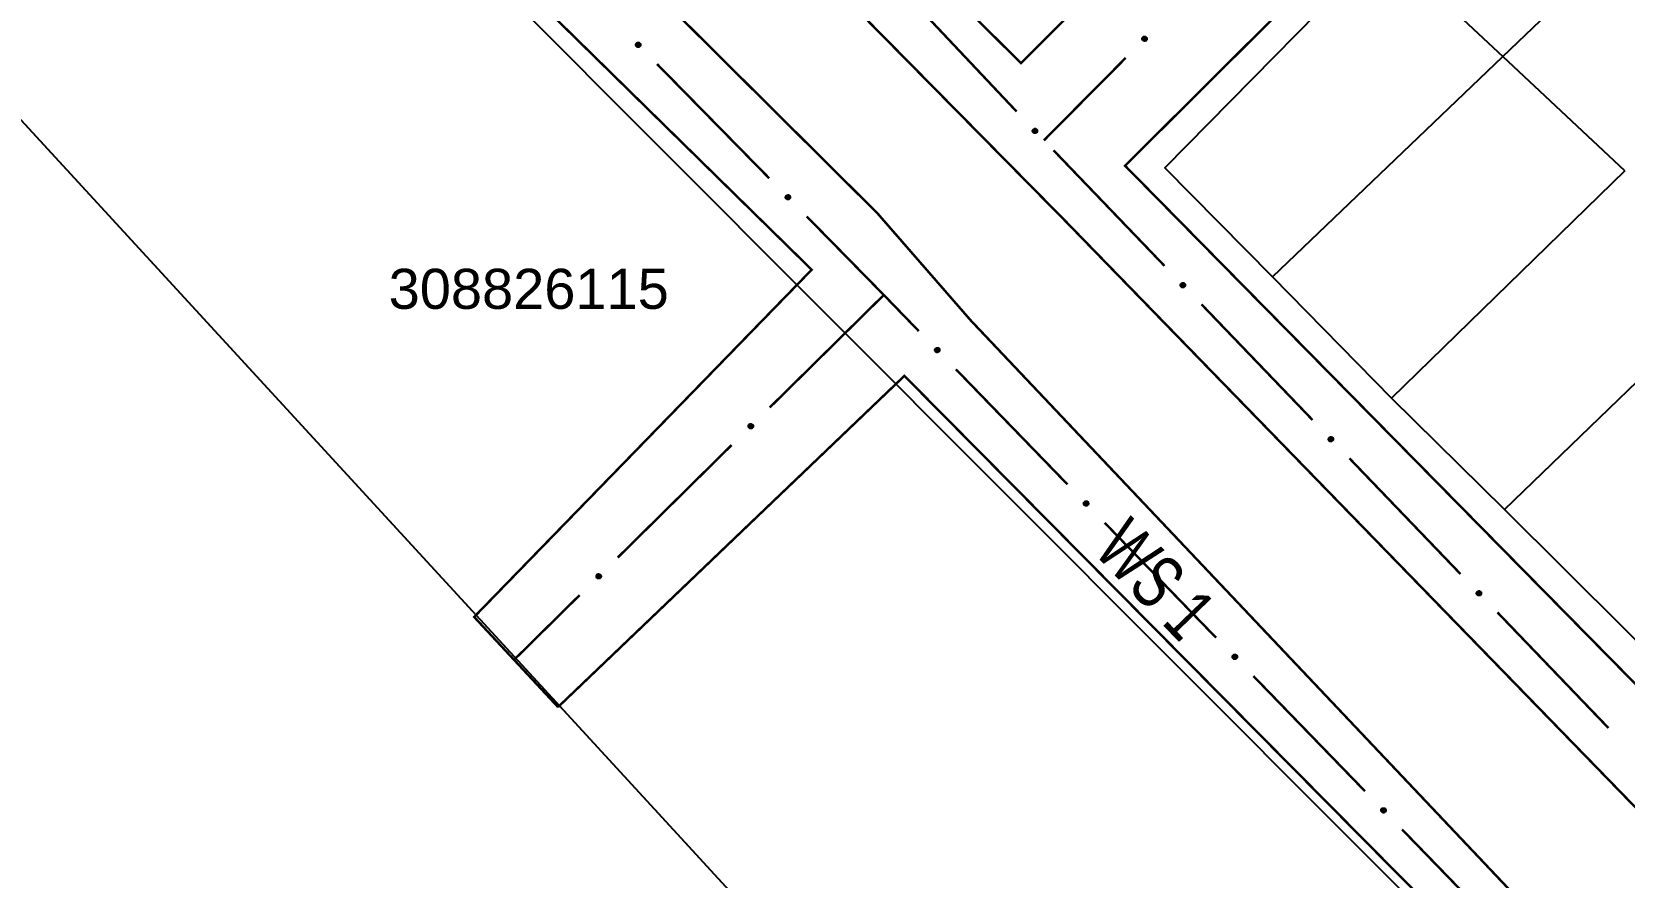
# Model space of a CAD drawing. Extents: x 205150 to 206910, y 4858726 to 4860849.
# Drawn here: x 205817.3 to 205936.5, y 4860335 to 4860398.3 of the extents above; entities that cross this region are included whole.
import ezdxf

# ---------------------------------------------------------------- set-up
doc = ezdxf.new("R2010")
doc.units = 0
doc.header["$LTSCALE"] = 1.5
doc.header["$MEASUREMENT"] = 0
doc.linetypes.add('TRACO_25', pattern=[8, 3, -1, 1, -1, 1, -1])
for name, color, linetype in [('CD-MALHA-LOTES', 7, 'CONTINUOUS'), ('CD_TXT_QUADRA', 7, 'CONTINUOUS'), ('RU-QUADRAS', 6, 'CONTINUOUS'), ('SV-EIXO-RUA-N-PAV', 6, 'CONTINUOUS'), ('SV-RUA-NAO-PAV-S-GUIA-C-GUIA', 7, 'CONTINUOUS'), ('SV-TXT-RUA-N-PAV-S-GUIA-C-GUIA', 7, 'CONTINUOUS')]:
    doc.layers.add(name, color=color, linetype=linetype)
doc.styles.add('ARIAL', font='ARIAL.TTF')

msp = doc.modelspace()

# ---------------------------------------------------------------- linework, layer by layer
at = {"layer": 'CD-MALHA-LOTES'}
msp.add_lwpolyline([(205814.77, 4860439.32), (205792.69, 4860417.56), (205820.47, 4860387.36), (205866.15, 4860337.6), (205891.38, 4860310.09), (205909.89, 4860318.5), (205929.17, 4860324.61), (205863.64, 4860390.29)], close=True, dxfattribs=at)
for points in [[(205927.38, 4860396.45), (205946, 4860414.28)], [(205910.15, 4860379.95), (205902.09, 4860388.13), (205918.48, 4860404.79)], [(205918.48, 4860404.79), (205927.38, 4860396.45)], [(205910.15, 4860379.95), (205927.38, 4860396.45)], [(205936.52, 4860387.89), (205927.38, 4860396.45)], [(205936.52, 4860387.89), (205919.05, 4860370.86)], [(205919.05, 4860370.86), (205910.15, 4860379.95)], [(205927.52, 4860362.54), (205945.31, 4860379.7)], [(205927.52, 4860362.54), (205919.05, 4860370.86)], [(205936.61, 4860353.49), (205927.52, 4860362.54)]]:
    msp.add_lwpolyline(points, dxfattribs=at)
at = {"layer": 'RU-QUADRAS'}
for points in [[(205814.77, 4860439.32), (205863.64, 4860390.29), (205929.17, 4860324.61), (205909.89, 4860318.5), (205891.38, 4860310.09), (205866.15, 4860337.6), (205820.47, 4860387.36), (205792.69, 4860417.56)], [(205937.25, 4860422.88), (205918.48, 4860404.79), (205902.09, 4860388.13), (205910.15, 4860379.95), (205919.05, 4860370.86), (205927.52, 4860362.54), (205936.61, 4860353.49), (205944.89, 4860345.05), (205958.21, 4860331.31), (205976.03, 4860333.46), (205991.72, 4860335), (206010.49, 4860335.16), (206027.57, 4860334.88), (205998.45, 4860362.96), (205989.56, 4860371.56), (205980.64, 4860380.08), (205971.88, 4860388.83), (205963.41, 4860397.15), (205954.75, 4860405.68), (205946, 4860414.28)]]:
    msp.add_lwpolyline(points, close=True, dxfattribs=at)
at = {"layer": 'SV-EIXO-RUA-N-PAV', "const_width": 0.18, "flags": 128}
for points in [[(205890.99, 4860392.34), (205882.76, 4860401.07)], [(205864.07, 4860395.9), (205872.47, 4860387.34)], [(205899.16, 4860396.36), (205893.53, 4860390.68)], [(205893.53, 4860390.68), (205893.04, 4860390.18)], [(205902.06, 4860380.78), (205893.75, 4860389.44)], [(205875.28, 4860384.48), (205880.88, 4860378.77)], [(205880.88, 4860378.77), (205881.05, 4860378.6)], [(205881.05, 4860378.6), (205872.51, 4860370.17)], [(205881.05, 4860378.6), (205883.66, 4860375.9)], [(205913.14, 4860369.24), (205904.83, 4860377.9)], [(205886.45, 4860373.03), (205894.8, 4860364.41)], [(205869.66, 4860367.36), (205861.13, 4860358.93)], [(205924.22, 4860357.7), (205915.91, 4860366.36)], [(205897.58, 4860361.54), (205905.93, 4860352.92)], [(205858.28, 4860356.12), (205854.01, 4860351.9)], [(205935.3, 4860346.16), (205926.99, 4860354.82)], [(205854.01, 4860351.9), (205853.37, 4860351.27)], [(205908.72, 4860350.05), (205917.07, 4860341.43)], [(205919.85, 4860338.56), (205925.42, 4860332.81)]]:
    msp.add_lwpolyline(points, dxfattribs=at)
at = {"layer": 'SV-EIXO-RUA-N-PAV', "flags": 128}
for points in [[(205900.75, 4860397.81), (205900.75, 4860397.76), (205900.74, 4860397.71), (205900.72, 4860397.68), (205900.7, 4860397.66), (205900.67, 4860397.63), (205900.64, 4860397.62), (205900.6, 4860397.61), (205900.55, 4860397.6), (205900.51, 4860397.62), (205900.48, 4860397.63), (205900.45, 4860397.66), (205900.43, 4860397.68), (205900.41, 4860397.72), (205900.4, 4860397.76), (205900.4, 4860397.81), (205900.41, 4860397.85), (205900.43, 4860397.88), (205900.45, 4860397.91), (205900.48, 4860397.93), (205900.51, 4860397.95), (205900.55, 4860397.96), (205900.6, 4860397.96), (205900.64, 4860397.95), (205900.67, 4860397.93), (205900.7, 4860397.91), (205900.72, 4860397.88), (205900.74, 4860397.85), (205900.75, 4860397.81)], [(205862.65, 4860397.51), (205862.69, 4860397.51), (205862.74, 4860397.5), (205862.77, 4860397.48), (205862.79, 4860397.46), (205862.82, 4860397.43), (205862.83, 4860397.4), (205862.84, 4860397.36), (205862.84, 4860397.31), (205862.83, 4860397.27), (205862.82, 4860397.23), (205862.79, 4860397.21), (205862.77, 4860397.19), (205862.73, 4860397.17), (205862.69, 4860397.16), (205862.64, 4860397.16), (205862.6, 4860397.17), (205862.57, 4860397.19), (205862.54, 4860397.21), (205862.52, 4860397.24), (205862.5, 4860397.27), (205862.49, 4860397.31), (205862.49, 4860397.36), (205862.5, 4860397.4), (205862.52, 4860397.43), (205862.54, 4860397.46), (205862.57, 4860397.48), (205862.6, 4860397.5), (205862.65, 4860397.51)], [(205892.39, 4860390.71), (205892.34, 4860390.71), (205892.3, 4860390.72), (205892.26, 4860390.74), (205892.24, 4860390.76), (205892.22, 4860390.79), (205892.2, 4860390.82), (205892.19, 4860390.86), (205892.19, 4860390.91), (205892.2, 4860390.95), (205892.22, 4860390.98), (205892.25, 4860391.01), (205892.27, 4860391.03), (205892.31, 4860391.05), (205892.35, 4860391.06), (205892.4, 4860391.06), (205892.44, 4860391.05), (205892.47, 4860391.03), (205892.5, 4860391), (205892.52, 4860390.97), (205892.53, 4860390.94), (205892.54, 4860390.9), (205892.54, 4860390.85), (205892.53, 4860390.81), (205892.51, 4860390.78), (205892.49, 4860390.75), (205892.46, 4860390.73), (205892.43, 4860390.71), (205892.39, 4860390.71)], [(205873.85, 4860386.09), (205873.9, 4860386.09), (205873.94, 4860386.08), (205873.98, 4860386.06), (205874, 4860386.04), (205874.02, 4860386.01), (205874.04, 4860385.98), (205874.05, 4860385.94), (205874.05, 4860385.89), (205874.04, 4860385.85), (205874.02, 4860385.82), (205874, 4860385.79), (205873.97, 4860385.77), (205873.94, 4860385.75), (205873.9, 4860385.74), (205873.85, 4860385.74), (205873.81, 4860385.75), (205873.78, 4860385.77), (205873.75, 4860385.79), (205873.73, 4860385.82), (205873.71, 4860385.85), (205873.7, 4860385.89), (205873.7, 4860385.94), (205873.71, 4860385.98), (205873.73, 4860386.01), (205873.75, 4860386.04), (205873.78, 4860386.06), (205873.81, 4860386.08), (205873.85, 4860386.09)], [(205903.46, 4860379.16), (205903.41, 4860379.16), (205903.37, 4860379.17), (205903.34, 4860379.19), (205903.32, 4860379.21), (205903.29, 4860379.24), (205903.28, 4860379.27), (205903.27, 4860379.31), (205903.27, 4860379.36), (205903.28, 4860379.4), (205903.3, 4860379.44), (205903.32, 4860379.46), (205903.35, 4860379.48), (205903.38, 4860379.5), (205903.42, 4860379.51), (205903.47, 4860379.51), (205903.51, 4860379.5), (205903.54, 4860379.48), (205903.57, 4860379.46), (205903.59, 4860379.43), (205903.61, 4860379.4), (205903.62, 4860379.36), (205903.62, 4860379.31), (205903.61, 4860379.27), (205903.59, 4860379.23), (205903.56, 4860379.21), (205903.54, 4860379.19), (205903.51, 4860379.17), (205903.46, 4860379.16)], [(205885.04, 4860374.65), (205885.08, 4860374.65), (205885.13, 4860374.64), (205885.16, 4860374.62), (205885.18, 4860374.59), (205885.21, 4860374.57), (205885.22, 4860374.53), (205885.23, 4860374.49), (205885.23, 4860374.44), (205885.22, 4860374.4), (205885.2, 4860374.37), (205885.18, 4860374.34), (205885.15, 4860374.32), (205885.12, 4860374.31), (205885.08, 4860374.29), (205885.03, 4860374.3), (205884.99, 4860374.31), (205884.96, 4860374.32), (205884.93, 4860374.35), (205884.91, 4860374.38), (205884.89, 4860374.41), (205884.88, 4860374.45), (205884.88, 4860374.5), (205884.89, 4860374.54), (205884.91, 4860374.57), (205884.93, 4860374.6), (205884.96, 4860374.62), (205884.99, 4860374.64), (205885.04, 4860374.65)], [(205871.27, 4860368.79), (205871.27, 4860368.74), (205871.26, 4860368.7), (205871.24, 4860368.66), (205871.22, 4860368.64), (205871.19, 4860368.62), (205871.16, 4860368.6), (205871.12, 4860368.59), (205871.07, 4860368.59), (205871.03, 4860368.6), (205870.99, 4860368.62), (205870.96, 4860368.64), (205870.94, 4860368.67), (205870.93, 4860368.7), (205870.92, 4860368.74), (205870.92, 4860368.79), (205870.93, 4860368.83), (205870.94, 4860368.86), (205870.97, 4860368.89), (205871, 4860368.91), (205871.03, 4860368.93), (205871.07, 4860368.94), (205871.12, 4860368.94), (205871.16, 4860368.93), (205871.19, 4860368.91), (205871.22, 4860368.89), (205871.24, 4860368.86), (205871.26, 4860368.83), (205871.27, 4860368.79)], [(205914.55, 4860367.62), (205914.5, 4860367.62), (205914.45, 4860367.63), (205914.42, 4860367.65), (205914.4, 4860367.67), (205914.38, 4860367.7), (205914.36, 4860367.73), (205914.35, 4860367.77), (205914.35, 4860367.82), (205914.36, 4860367.86), (205914.38, 4860367.9), (205914.4, 4860367.92), (205914.43, 4860367.94), (205914.46, 4860367.96), (205914.5, 4860367.97), (205914.55, 4860367.97), (205914.59, 4860367.96), (205914.63, 4860367.94), (205914.65, 4860367.92), (205914.67, 4860367.89), (205914.69, 4860367.86), (205914.7, 4860367.81), (205914.7, 4860367.77), (205914.69, 4860367.72), (205914.67, 4860367.69), (205914.65, 4860367.67), (205914.62, 4860367.64), (205914.59, 4860367.63), (205914.55, 4860367.62)], [(205896.17, 4860363.16), (205896.22, 4860363.16), (205896.26, 4860363.15), (205896.29, 4860363.13), (205896.32, 4860363.1), (205896.34, 4860363.08), (205896.36, 4860363.04), (205896.37, 4860363), (205896.37, 4860362.95), (205896.35, 4860362.91), (205896.34, 4860362.88), (205896.31, 4860362.85), (205896.29, 4860362.83), (205896.25, 4860362.81), (205896.21, 4860362.8), (205896.16, 4860362.81), (205896.12, 4860362.82), (205896.09, 4860362.83), (205896.06, 4860362.86), (205896.04, 4860362.89), (205896.03, 4860362.92), (205896.01, 4860362.96), (205896.02, 4860363.01), (205896.03, 4860363.05), (205896.04, 4860363.08), (205896.07, 4860363.11), (205896.1, 4860363.13), (205896.13, 4860363.15), (205896.17, 4860363.16)], [(205859.88, 4860357.55), (205859.88, 4860357.5), (205859.87, 4860357.45), (205859.85, 4860357.42), (205859.83, 4860357.4), (205859.8, 4860357.37), (205859.77, 4860357.36), (205859.73, 4860357.35), (205859.68, 4860357.35), (205859.64, 4860357.36), (205859.61, 4860357.37), (205859.58, 4860357.4), (205859.56, 4860357.42), (205859.54, 4860357.46), (205859.53, 4860357.5), (205859.53, 4860357.55), (205859.54, 4860357.59), (205859.56, 4860357.62), (205859.58, 4860357.65), (205859.61, 4860357.67), (205859.64, 4860357.69), (205859.68, 4860357.7), (205859.73, 4860357.7), (205859.77, 4860357.69), (205859.8, 4860357.67), (205859.83, 4860357.65), (205859.85, 4860357.62), (205859.87, 4860357.59), (205859.88, 4860357.55)], [(205925.63, 4860356.08), (205925.58, 4860356.08), (205925.54, 4860356.09), (205925.5, 4860356.11), (205925.48, 4860356.13), (205925.46, 4860356.16), (205925.44, 4860356.19), (205925.43, 4860356.23), (205925.43, 4860356.28), (205925.44, 4860356.32), (205925.46, 4860356.36), (205925.48, 4860356.38), (205925.51, 4860356.4), (205925.55, 4860356.42), (205925.59, 4860356.43), (205925.64, 4860356.43), (205925.68, 4860356.42), (205925.71, 4860356.4), (205925.73, 4860356.38), (205925.76, 4860356.35), (205925.77, 4860356.31), (205925.78, 4860356.27), (205925.78, 4860356.23), (205925.77, 4860356.18), (205925.75, 4860356.15), (205925.73, 4860356.13), (205925.7, 4860356.1), (205925.67, 4860356.09), (205925.63, 4860356.08)], [(205907.3, 4860351.67), (205907.35, 4860351.67), (205907.39, 4860351.65), (205907.43, 4860351.64), (205907.45, 4860351.61), (205907.47, 4860351.59), (205907.49, 4860351.55), (205907.5, 4860351.51), (205907.5, 4860351.46), (205907.49, 4860351.42), (205907.47, 4860351.39), (205907.45, 4860351.36), (205907.42, 4860351.34), (205907.39, 4860351.32), (205907.35, 4860351.31), (205907.3, 4860351.31), (205907.26, 4860351.33), (205907.22, 4860351.34), (205907.2, 4860351.37), (205907.18, 4860351.4), (205907.16, 4860351.43), (205907.15, 4860351.47), (205907.15, 4860351.52), (205907.16, 4860351.56), (205907.18, 4860351.59), (205907.2, 4860351.62), (205907.23, 4860351.64), (205907.26, 4860351.66), (205907.3, 4860351.67)], [(205918.44, 4860340.17), (205918.49, 4860340.17), (205918.53, 4860340.16), (205918.56, 4860340.15), (205918.59, 4860340.12), (205918.61, 4860340.09), (205918.62, 4860340.06), (205918.63, 4860340.02), (205918.64, 4860339.97), (205918.62, 4860339.93), (205918.61, 4860339.9), (205918.58, 4860339.87), (205918.56, 4860339.85), (205918.52, 4860339.83), (205918.48, 4860339.82), (205918.43, 4860339.82), (205918.39, 4860339.83), (205918.36, 4860339.85), (205918.33, 4860339.88), (205918.31, 4860339.91), (205918.29, 4860339.94), (205918.28, 4860339.98), (205918.28, 4860340.03), (205918.29, 4860340.07), (205918.31, 4860340.1), (205918.34, 4860340.13), (205918.36, 4860340.15), (205918.4, 4860340.17), (205918.44, 4860340.17)]]:
    msp.add_lwpolyline(points, close=True, dxfattribs=at)
for points in [[(205900.55, 4860397.96), (205900.4, 4860397.76)], [(205900.51, 4860397.95), (205900.4, 4860397.81)], [(205900.53, 4860397.95), (205900.4, 4860397.79)], [(205900.6, 4860397.96), (205900.41, 4860397.72)], [(205900.57, 4860397.95), (205900.41, 4860397.74)], [(205900.48, 4860397.93), (205900.41, 4860397.85)], [(205900.49, 4860397.93), (205900.41, 4860397.83)], [(205900.62, 4860397.95), (205900.42, 4860397.7)], [(205900.64, 4860397.95), (205900.43, 4860397.68)], [(205900.65, 4860397.94), (205900.44, 4860397.67)], [(205900.67, 4860397.93), (205900.45, 4860397.66)], [(205900.68, 4860397.92), (205900.46, 4860397.65)], [(205900.7, 4860397.91), (205900.48, 4860397.63)], [(205900.71, 4860397.89), (205900.5, 4860397.63)], [(205900.72, 4860397.88), (205900.51, 4860397.62)], [(205900.73, 4860397.86), (205900.53, 4860397.61)], [(205862.49, 4860397.36), (205862.73, 4860397.17)], [(205862.49, 4860397.31), (205862.69, 4860397.16)], [(205862.5, 4860397.4), (205862.77, 4860397.19)], [(205862.5, 4860397.38), (205862.74, 4860397.18)], [(205862.5, 4860397.33), (205862.71, 4860397.17)], [(205862.5, 4860397.29), (205862.66, 4860397.16)], [(205862.5, 4860397.27), (205862.64, 4860397.16)], [(205862.51, 4860397.41), (205862.78, 4860397.2)], [(205862.51, 4860397.25), (205862.62, 4860397.17)], [(205862.52, 4860397.43), (205862.79, 4860397.21)], [(205862.52, 4860397.24), (205862.6, 4860397.17)], [(205862.53, 4860397.44), (205862.8, 4860397.22)], [(205862.54, 4860397.46), (205862.82, 4860397.23)], [(205862.56, 4860397.47), (205862.82, 4860397.26)], [(205862.57, 4860397.48), (205862.83, 4860397.27)], [(205862.59, 4860397.49), (205862.83, 4860397.29)], [(205862.6, 4860397.5), (205862.84, 4860397.31)], [(205862.62, 4860397.5), (205862.84, 4860397.34)], [(205862.65, 4860397.51), (205862.84, 4860397.36)], [(205862.67, 4860397.51), (205862.83, 4860397.38)], [(205862.69, 4860397.51), (205862.83, 4860397.4)], [(205862.72, 4860397.5), (205862.82, 4860397.42)], [(205862.74, 4860397.5), (205862.82, 4860397.43)], [(205900.74, 4860397.85), (205900.55, 4860397.6)], [(205900.74, 4860397.83), (205900.58, 4860397.61)], [(205900.75, 4860397.81), (205900.6, 4860397.61)], [(205900.75, 4860397.78), (205900.63, 4860397.62)], [(205900.75, 4860397.76), (205900.64, 4860397.62)], [(205900.74, 4860397.73), (205900.66, 4860397.63)], [(205900.74, 4860397.71), (205900.67, 4860397.63)], [(205892.43, 4860390.71), (205892.19, 4860390.91)], [(205892.41, 4860390.71), (205892.19, 4860390.88)], [(205892.39, 4860390.71), (205892.19, 4860390.86)], [(205892.46, 4860390.73), (205892.2, 4860390.95)], [(205892.44, 4860390.73), (205892.2, 4860390.93)], [(205892.36, 4860390.71), (205892.2, 4860390.84)], [(205892.34, 4860390.71), (205892.2, 4860390.82)], [(205892.49, 4860390.75), (205892.22, 4860390.98)], [(205892.47, 4860390.74), (205892.22, 4860390.96)], [(205892.31, 4860390.71), (205892.22, 4860390.8)], [(205892.3, 4860390.72), (205892.22, 4860390.79)], [(205892.5, 4860390.77), (205892.24, 4860391)], [(205892.51, 4860390.78), (205892.25, 4860391.01)], [(205892.52, 4860390.8), (205892.26, 4860391.02)], [(205892.53, 4860390.81), (205892.27, 4860391.03)], [(205892.53, 4860390.83), (205892.29, 4860391.04)], [(205892.54, 4860390.85), (205892.31, 4860391.05)], [(205892.54, 4860390.88), (205892.33, 4860391.05)], [(205892.54, 4860390.9), (205892.35, 4860391.06)], [(205892.53, 4860390.92), (205892.38, 4860391.05)], [(205892.53, 4860390.94), (205892.4, 4860391.06)], [(205892.52, 4860390.96), (205892.42, 4860391.05)], [(205892.52, 4860390.97), (205892.44, 4860391.05)], [(205873.7, 4860385.94), (205873.94, 4860385.75)], [(205873.71, 4860385.98), (205873.97, 4860385.77)], [(205873.71, 4860385.96), (205873.95, 4860385.76)], [(205873.72, 4860386), (205873.98, 4860385.78)], [(205873.73, 4860386.01), (205874, 4860385.79)], [(205873.74, 4860386.03), (205874.01, 4860385.8)], [(205873.75, 4860386.04), (205874.02, 4860385.82)], [(205873.77, 4860386.05), (205874.03, 4860385.84)], [(205873.78, 4860386.06), (205874.04, 4860385.85)], [(205873.8, 4860386.07), (205874.04, 4860385.87)], [(205873.81, 4860386.08), (205874.05, 4860385.89)], [(205873.83, 4860386.08), (205874.05, 4860385.92)], [(205873.85, 4860386.09), (205874.05, 4860385.94)], [(205873.88, 4860386.09), (205874.04, 4860385.96)], [(205873.9, 4860386.09), (205874.04, 4860385.98)], [(205873.93, 4860386.09), (205874.03, 4860386)], [(205873.94, 4860386.08), (205874.02, 4860386.01)], [(205873.7, 4860385.92), (205873.92, 4860385.75)], [(205873.7, 4860385.89), (205873.9, 4860385.74)], [(205873.71, 4860385.87), (205873.87, 4860385.75)], [(205873.71, 4860385.85), (205873.85, 4860385.74)], [(205873.72, 4860385.83), (205873.82, 4860385.75)], [(205873.73, 4860385.82), (205873.81, 4860385.75)], [(205903.51, 4860379.17), (205903.27, 4860379.36)], [(205903.49, 4860379.17), (205903.27, 4860379.34)], [(205903.46, 4860379.16), (205903.27, 4860379.31)], [(205903.54, 4860379.19), (205903.28, 4860379.4)], [(205903.52, 4860379.18), (205903.28, 4860379.38)], [(205903.44, 4860379.16), (205903.28, 4860379.29)], [(205903.41, 4860379.16), (205903.28, 4860379.27)], [(205903.55, 4860379.2), (205903.29, 4860379.42)], [(205903.39, 4860379.17), (205903.29, 4860379.25)], [(205903.37, 4860379.17), (205903.29, 4860379.24)], [(205903.56, 4860379.21), (205903.3, 4860379.44)], [(205903.58, 4860379.22), (205903.31, 4860379.45)], [(205903.59, 4860379.23), (205903.32, 4860379.46)], [(205903.6, 4860379.25), (205903.34, 4860379.47)], [(205903.61, 4860379.27), (205903.35, 4860379.48)], [(205903.61, 4860379.29), (205903.37, 4860379.49)], [(205903.62, 4860379.31), (205903.38, 4860379.5)], [(205903.61, 4860379.33), (205903.4, 4860379.5)], [(205903.62, 4860379.36), (205903.42, 4860379.51)], [(205903.61, 4860379.38), (205903.45, 4860379.5)], [(205903.61, 4860379.4), (205903.47, 4860379.51)], [(205903.6, 4860379.42), (205903.5, 4860379.5)], [(205903.59, 4860379.43), (205903.51, 4860379.5)], [(205884.88, 4860374.5), (205885.12, 4860374.31)], [(205884.88, 4860374.45), (205885.08, 4860374.29)], [(205884.89, 4860374.54), (205885.15, 4860374.32)], [(205884.89, 4860374.52), (205885.13, 4860374.32)], [(205884.89, 4860374.47), (205885.1, 4860374.3)], [(205884.89, 4860374.43), (205885.05, 4860374.3)], [(205884.89, 4860374.41), (205885.03, 4860374.3)], [(205884.9, 4860374.55), (205885.16, 4860374.33)], [(205884.9, 4860374.39), (205885, 4860374.31)], [(205884.91, 4860374.57), (205885.18, 4860374.34)], [(205884.91, 4860374.38), (205884.99, 4860374.31)], [(205884.92, 4860374.58), (205885.19, 4860374.36)], [(205884.93, 4860374.6), (205885.2, 4860374.37)], [(205884.95, 4860374.61), (205885.21, 4860374.39)], [(205884.96, 4860374.62), (205885.22, 4860374.4)], [(205884.98, 4860374.62), (205885.22, 4860374.43)], [(205884.99, 4860374.64), (205885.23, 4860374.44)], [(205885.01, 4860374.64), (205885.23, 4860374.47)], [(205885.04, 4860374.65), (205885.23, 4860374.49)], [(205885.06, 4860374.64), (205885.22, 4860374.52)], [(205885.08, 4860374.65), (205885.22, 4860374.53)], [(205885.11, 4860374.64), (205885.21, 4860374.56)], [(205885.13, 4860374.64), (205885.21, 4860374.57)], [(205871.07, 4860368.94), (205870.92, 4860368.74)], [(205871.09, 4860368.94), (205870.92, 4860368.72)], [(205871.03, 4860368.93), (205870.92, 4860368.79)], [(205871.05, 4860368.93), (205870.92, 4860368.77)], [(205871.12, 4860368.94), (205870.93, 4860368.7)], [(205871.01, 4860368.92), (205870.93, 4860368.82)], [(205871, 4860368.91), (205870.93, 4860368.83)], [(205871.16, 4860368.93), (205870.94, 4860368.67)], [(205871.14, 4860368.93), (205870.94, 4860368.69)], [(205871.17, 4860368.92), (205870.96, 4860368.66)], [(205871.19, 4860368.91), (205870.96, 4860368.64)], [(205871.2, 4860368.9), (205870.98, 4860368.63)], [(205871.22, 4860368.89), (205870.99, 4860368.62)], [(205871.23, 4860368.87), (205871.01, 4860368.61)], [(205871.24, 4860368.86), (205871.03, 4860368.6)], [(205871.25, 4860368.84), (205871.05, 4860368.6)], [(205871.26, 4860368.83), (205871.07, 4860368.59)], [(205871.26, 4860368.81), (205871.09, 4860368.59)], [(205871.27, 4860368.79), (205871.12, 4860368.59)], [(205871.27, 4860368.76), (205871.14, 4860368.6)], [(205871.27, 4860368.74), (205871.16, 4860368.6)], [(205871.26, 4860368.71), (205871.18, 4860368.61)], [(205871.26, 4860368.7), (205871.19, 4860368.62)], [(205914.59, 4860367.63), (205914.35, 4860367.82)], [(205914.57, 4860367.62), (205914.35, 4860367.8)], [(205914.55, 4860367.62), (205914.35, 4860367.77)], [(205914.62, 4860367.64), (205914.36, 4860367.86)], [(205914.6, 4860367.64), (205914.36, 4860367.84)], [(205914.52, 4860367.62), (205914.36, 4860367.75)], [(205914.5, 4860367.62), (205914.36, 4860367.73)], [(205914.63, 4860367.66), (205914.37, 4860367.87)], [(205914.47, 4860367.62), (205914.37, 4860367.71)], [(205914.65, 4860367.67), (205914.38, 4860367.9)], [(205914.45, 4860367.63), (205914.38, 4860367.7)], [(205914.66, 4860367.68), (205914.39, 4860367.91)], [(205914.67, 4860367.69), (205914.4, 4860367.92)], [(205914.68, 4860367.71), (205914.42, 4860367.93)], [(205914.69, 4860367.72), (205914.43, 4860367.94)], [(205914.69, 4860367.75), (205914.45, 4860367.95)], [(205914.7, 4860367.77), (205914.46, 4860367.96)], [(205914.7, 4860367.79), (205914.49, 4860367.96)], [(205914.7, 4860367.81), (205914.5, 4860367.97)], [(205914.69, 4860367.84), (205914.53, 4860367.96)], [(205914.69, 4860367.86), (205914.55, 4860367.97)], [(205914.68, 4860367.87), (205914.58, 4860367.96)], [(205914.67, 4860367.89), (205914.59, 4860367.96)], [(205896.01, 4860362.96), (205896.21, 4860362.8)], [(205896.02, 4860363.03), (205896.27, 4860362.83)], [(205896.02, 4860363.01), (205896.25, 4860362.81)], [(205896.02, 4860362.98), (205896.23, 4860362.81)], [(205896.03, 4860363.05), (205896.29, 4860362.83)], [(205896.03, 4860362.94), (205896.18, 4860362.81)], [(205896.03, 4860362.92), (205896.16, 4860362.81)], [(205896.04, 4860363.08), (205896.31, 4860362.85)], [(205896.04, 4860363.06), (205896.3, 4860362.84)], [(205896.04, 4860362.9), (205896.14, 4860362.81)], [(205896.04, 4860362.89), (205896.12, 4860362.82)], [(205896.06, 4860363.09), (205896.32, 4860362.86)], [(205896.07, 4860363.11), (205896.34, 4860362.88)], [(205896.09, 4860363.12), (205896.34, 4860362.9)], [(205896.1, 4860363.13), (205896.35, 4860362.91)], [(205896.11, 4860363.13), (205896.36, 4860362.94)], [(205896.13, 4860363.15), (205896.37, 4860362.95)], [(205896.15, 4860363.15), (205896.36, 4860362.98)], [(205896.17, 4860363.16), (205896.37, 4860363)], [(205896.2, 4860363.15), (205896.36, 4860363.03)], [(205896.22, 4860363.16), (205896.36, 4860363.04)], [(205896.24, 4860363.15), (205896.34, 4860363.07)], [(205896.26, 4860363.15), (205896.34, 4860363.08)], [(205859.68, 4860357.7), (205859.53, 4860357.5)], [(205859.64, 4860357.69), (205859.53, 4860357.55)], [(205859.73, 4860357.7), (205859.54, 4860357.46)], [(205859.71, 4860357.69), (205859.54, 4860357.48)], [(205859.66, 4860357.69), (205859.54, 4860357.53)], [(205859.62, 4860357.68), (205859.54, 4860357.57)], [(205859.61, 4860357.67), (205859.54, 4860357.59)], [(205859.75, 4860357.69), (205859.55, 4860357.45)], [(205859.77, 4860357.69), (205859.56, 4860357.42)], [(205859.79, 4860357.68), (205859.57, 4860357.41)], [(205859.8, 4860357.67), (205859.58, 4860357.4)], [(205859.82, 4860357.66), (205859.59, 4860357.39)], [(205859.83, 4860357.65), (205859.61, 4860357.37)], [(205859.84, 4860357.63), (205859.63, 4860357.37)], [(205859.85, 4860357.62), (205859.64, 4860357.36)], [(205859.86, 4860357.6), (205859.66, 4860357.36)], [(205859.87, 4860357.59), (205859.68, 4860357.35)], [(205859.88, 4860357.57), (205859.71, 4860357.35)], [(205859.88, 4860357.55), (205859.73, 4860357.35)], [(205859.88, 4860357.52), (205859.76, 4860357.36)], [(205859.88, 4860357.5), (205859.77, 4860357.36)], [(205859.88, 4860357.47), (205859.79, 4860357.37)], [(205859.87, 4860357.45), (205859.8, 4860357.37)], [(205925.67, 4860356.09), (205925.43, 4860356.28)], [(205925.65, 4860356.08), (205925.43, 4860356.25)], [(205925.63, 4860356.08), (205925.43, 4860356.23)], [(205925.7, 4860356.1), (205925.44, 4860356.32)], [(205925.68, 4860356.1), (205925.44, 4860356.3)], [(205925.6, 4860356.08), (205925.44, 4860356.21)], [(205925.58, 4860356.08), (205925.44, 4860356.19)], [(205925.71, 4860356.12), (205925.45, 4860356.33)], [(205925.73, 4860356.13), (205925.46, 4860356.36)], [(205925.55, 4860356.08), (205925.46, 4860356.17)], [(205925.54, 4860356.09), (205925.46, 4860356.16)], [(205925.75, 4860356.15), (205925.48, 4860356.38)], [(205925.74, 4860356.14), (205925.48, 4860356.37)], [(205925.76, 4860356.17), (205925.5, 4860356.39)], [(205925.77, 4860356.18), (205925.51, 4860356.4)], [(205925.78, 4860356.21), (205925.53, 4860356.41)], [(205925.78, 4860356.23), (205925.55, 4860356.42)], [(205925.78, 4860356.25), (205925.57, 4860356.42)], [(205925.78, 4860356.27), (205925.59, 4860356.43)], [(205925.77, 4860356.3), (205925.62, 4860356.42)], [(205925.77, 4860356.31), (205925.64, 4860356.43)], [(205925.76, 4860356.33), (205925.66, 4860356.42)], [(205925.76, 4860356.35), (205925.68, 4860356.42)], [(205907.15, 4860351.52), (205907.39, 4860351.32)], [(205907.15, 4860351.49), (205907.36, 4860351.32)], [(205907.15, 4860351.47), (205907.35, 4860351.31)], [(205907.16, 4860351.56), (205907.42, 4860351.34)], [(205907.16, 4860351.54), (205907.4, 4860351.33)], [(205907.16, 4860351.45), (205907.32, 4860351.32)], [(205907.16, 4860351.43), (205907.3, 4860351.31)], [(205907.17, 4860351.57), (205907.43, 4860351.35)], [(205907.17, 4860351.41), (205907.27, 4860351.32)], [(205907.18, 4860351.59), (205907.45, 4860351.36)], [(205907.18, 4860351.4), (205907.26, 4860351.33)], [(205907.19, 4860351.6), (205907.46, 4860351.37)], [(205907.2, 4860351.62), (205907.47, 4860351.39)], [(205907.22, 4860351.63), (205907.48, 4860351.41)], [(205907.23, 4860351.64), (205907.49, 4860351.42)], [(205907.25, 4860351.64), (205907.49, 4860351.45)], [(205907.26, 4860351.66), (205907.5, 4860351.46)], [(205907.28, 4860351.66), (205907.5, 4860351.49)], [(205907.3, 4860351.67), (205907.5, 4860351.51)], [(205907.33, 4860351.66), (205907.49, 4860351.54)], [(205907.35, 4860351.67), (205907.49, 4860351.55)], [(205907.38, 4860351.66), (205907.48, 4860351.57)], [(205907.39, 4860351.65), (205907.47, 4860351.59)], [(205918.28, 4860340.03), (205918.52, 4860339.83)], [(205918.28, 4860339.98), (205918.48, 4860339.82)], [(205918.29, 4860340.07), (205918.56, 4860339.85)], [(205918.29, 4860340.05), (205918.53, 4860339.84)], [(205918.29, 4860340), (205918.5, 4860339.83)], [(205918.29, 4860339.96), (205918.45, 4860339.83)], [(205918.29, 4860339.94), (205918.43, 4860339.82)], [(205918.3, 4860339.92), (205918.41, 4860339.83)], [(205918.31, 4860340.1), (205918.58, 4860339.87)], [(205918.31, 4860340.08), (205918.57, 4860339.86)], [(205918.31, 4860339.91), (205918.39, 4860339.83)], [(205918.33, 4860340.11), (205918.59, 4860339.88)], [(205918.34, 4860340.13), (205918.61, 4860339.9)], [(205918.35, 4860340.13), (205918.61, 4860339.92)], [(205918.36, 4860340.15), (205918.62, 4860339.93)], [(205918.38, 4860340.15), (205918.63, 4860339.96)], [(205918.4, 4860340.17), (205918.64, 4860339.97)], [(205918.42, 4860340.17), (205918.63, 4860340)], [(205918.44, 4860340.17), (205918.63, 4860340.02)], [(205918.46, 4860340.17), (205918.62, 4860340.05)], [(205918.49, 4860340.17), (205918.62, 4860340.06)], [(205918.51, 4860340.17), (205918.61, 4860340.08)], [(205918.53, 4860340.16), (205918.61, 4860340.09)]]:
    msp.add_lwpolyline(points, dxfattribs=at)
at = {"layer": 'SV-RUA-NAO-PAV-S-GUIA-C-GUIA', "linetype": 'TRACO_25', "const_width": 0.18, "flags": 128}
for points in [[(205796.49, 4860490.24), (205891.32, 4860395.96), (205971.4, 4860476.12), (205841.08, 4860609.16), (205828.29, 4860622.21), (205814.95, 4860609.12), (205796.49, 4860591.01)], [(205949.49, 4860337.09), (205944.34, 4860332.99), (205894.63, 4860384.15), (205849.7, 4860429.72), (205796.49, 4860482.63)], [(205928, 4860333.93), (205887.57, 4860376.68), (205880.57, 4860384.72), (205796.49, 4860468.32)], [(205949.49, 4860337.09), (205899.11, 4860388.28), (205979.34, 4860468.19), (206067.69, 4860380.58), (206118.08, 4860331.99), (206129.01, 4860322.1), (206140.62, 4860320.62)], [(205796.49, 4860422.49), (205814.76, 4860440.26), (205875.65, 4860380.49), (205850.38, 4860354.48), (205856.66, 4860347.73)], [(205928, 4860333.93), (205924.11, 4860330.6), (205882.59, 4860372.54), (205856.66, 4860347.73)]]:
    msp.add_lwpolyline(points, dxfattribs=at)

# ---------------------------------------------------------------- texts
at = {"layer": 'CD_TXT_QUADRA', "style": 'ARIAL'}
msp.add_text('308826115', height=3, dxfattribs=at).set_placement((205843.98, 4860377.56))
at = {"layer": 'SV-TXT-RUA-N-PAV-S-GUIA-C-GUIA', "style": 'ARIAL', "width": 0.7}
for s, rotation, p in [('RUA                                                                                                                                                                                 SN 2', 315, (205867.04, 4860501.15)), ('AVENIDA                                                            WS 1', 314, (205839.42, 4860418.6)), ('AVENIDA                                                            WS 1', 314, (205839.42, 4860418.6))]:
    msp.add_text(s, height=4, rotation=rotation, dxfattribs=at).set_placement(p)

doc.saveas('drawing.dxf')
